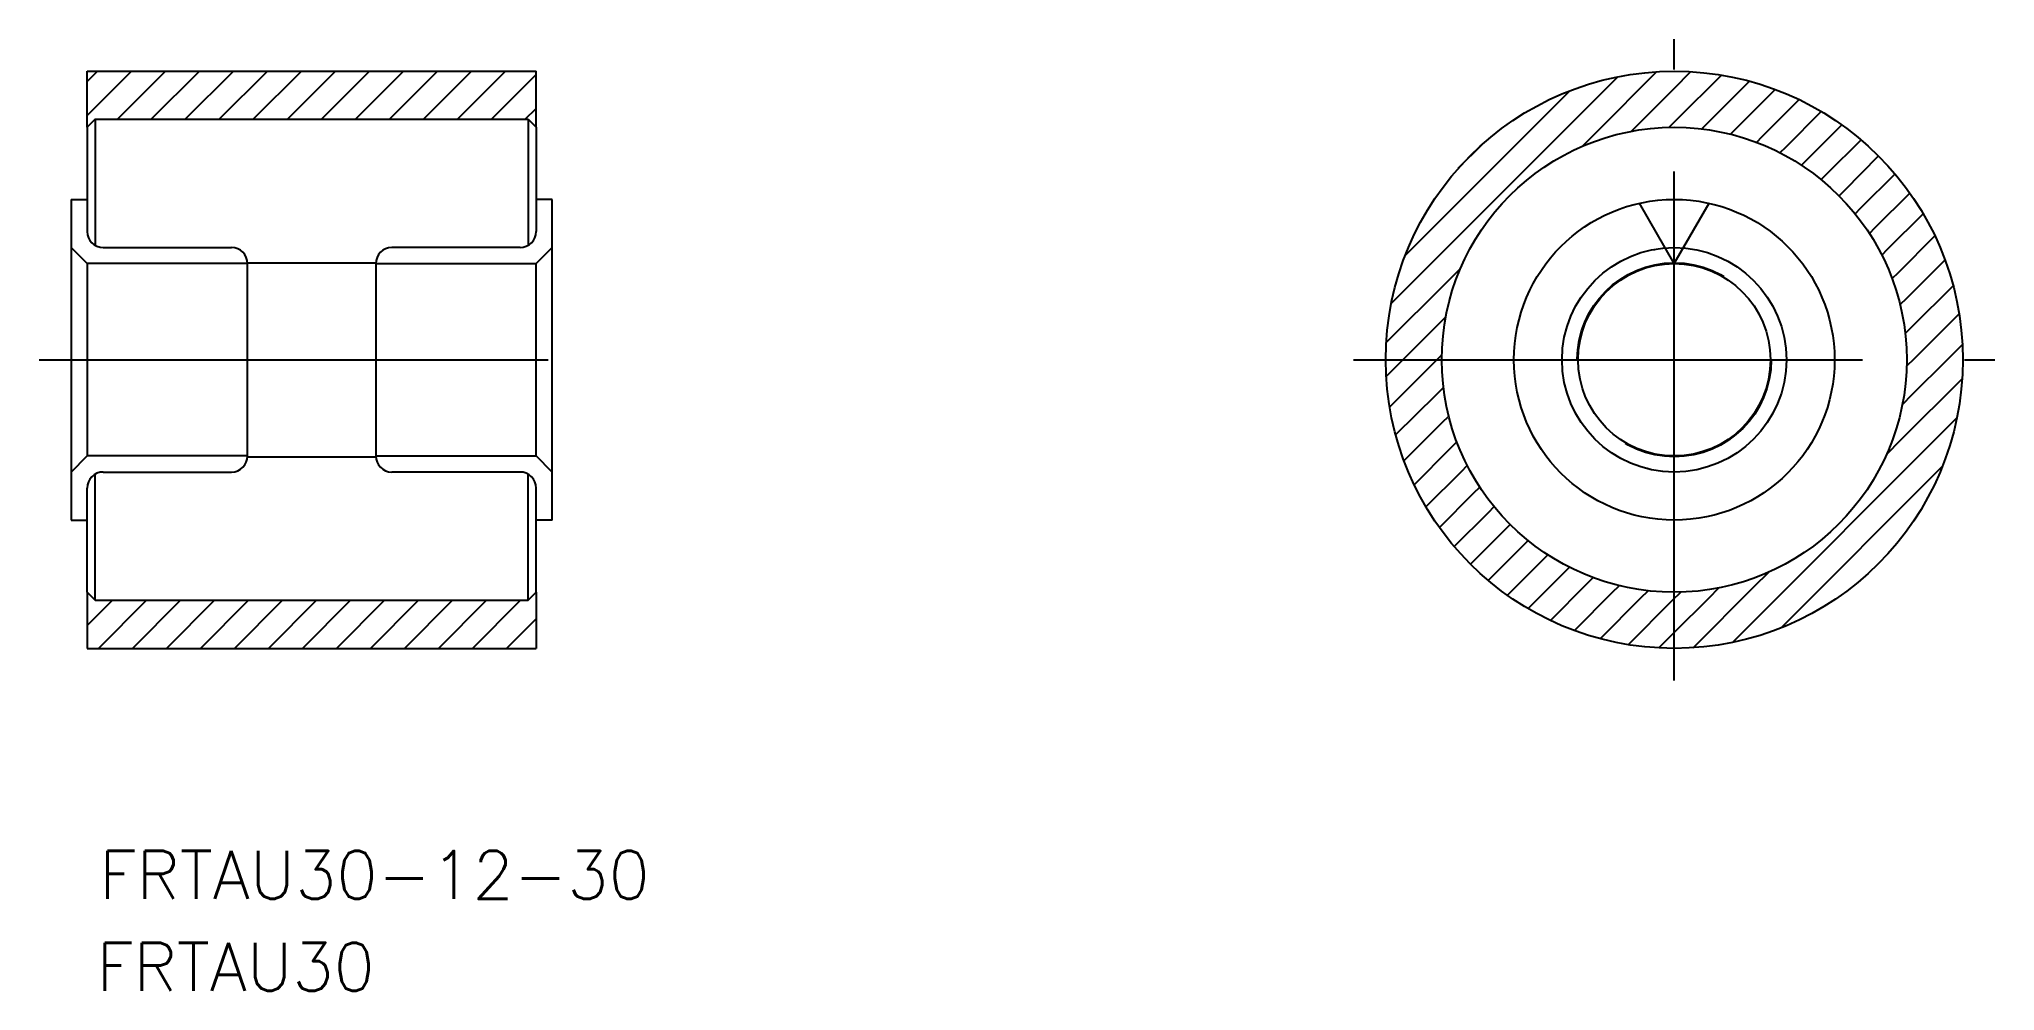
# Model space of a CAD drawing. Extents: x -2 to 120, y -39 to 20.
import ezdxf

# ---------------------------------------------------------------- set-up
doc = ezdxf.new("R2010")
doc.units = 0
doc.linetypes.add('CENTER', pattern=[50.8, 31.75, -6.35, 6.35, -6.35])
doc.linetypes.add('DASHED', pattern=[19.05, 12.7, -6.35])
doc.layers.get('0').update_dxf_attribs({"linetype": 'CONTINUOUS'})
doc.layers.add('CENTER', color=1, linetype='CENTER')
doc.styles.get("Standard").update_dxf_attribs({"font": 'txt.shx', "height": 3, "bigfont": 'bigfont.shx'})

# ---------------------------------------------------------------- blocks, each defined once
blk = doc.blocks.new('*U11')
at = {"color": 7, "linetype": 'CONTINUOUS'}
blk.add_text('FRTAU30-12-30', height=3, dxfattribs=at).set_placement((1.76, -33.63))
blk = doc.blocks.new('*U12')
at = {"color": 7, "linetype": 'CONTINUOUS'}
blk.add_text('FRTAU30', height=3, dxfattribs=at).set_placement((1.58, -39.36))

msp = doc.modelspace()

# ---------------------------------------------------------------- linework, layer by layer
at = {"color": 7, "linetype": 'CONTINUOUS'}
for p, q in [((1, 18), (29, 18)), ((1, 14.5), (1, 18)), ((29, 14.5), (29, 18)), ((1.5, 15), (1, 14.5)), ((1.5, 15), (28.5, 15)), ((1.5, 15), (1.5, 7.13)), ((28.5, 15), (29, 14.5)), ((28.5, 15), (28.5, 7.13)), ((1, 14.5), (1, 8)), ((29, 14.5), (29, 8)), ((0, 10), (1, 10)), ((0, 10), (0, -10)), ((30, 10), (29, 10)), ((30, -10), (30, 10)), ((100, 6), (97.83, 9.76)), ((100, 6), (102.17, 9.76)), ((0, 7), (1, 6)), ((2, 7), (10, 7)), ((28, 7), (20, 7)), ((30, 7), (29, 6)), ((11, 6), (1, 6)), ((1, 6), (1, -6)), ((11, 6.05), (19, 6.05)), ((11, -6), (11, 6)), ((19, 6), (19, -6)), ((19, 6), (29, 6)), ((29, -6), (29, 6)), ((0, -7), (1, -6)), ((11, -6), (1, -6)), ((11, -6.05), (19, -6.05)), ((19, -6), (29, -6)), ((30, -7), (29, -6)), ((1.5, -15), (1.5, -7.13)), ((2, -7), (10, -7)), ((28, -7), (20, -7)), ((28.5, -15), (28.5, -7.13)), ((1, -14.5), (1, -8)), ((29, -14.5), (29, -8)), ((0, -10), (1, -10)), ((30, -10), (29, -10)), ((1, -14.5), (1.5, -15)), ((1, -14.5), (1, -18)), ((28.5, -15), (29, -14.5)), ((29, -14.5), (29, -18)), ((1.5, -15), (28.5, -15)), ((99.04, -17.97), (100, -17.02)), ((1, -18), (29, -18))]:
    msp.add_line(p, q, dxfattribs=at)
at = {"color": 3, "linetype": 'CONTINUOUS'}
for p, q in [((1, 17.36), (1.64, 18)), ((1, 15.24), (3.76, 18)), ((2.88, 15), (5.88, 18)), ((5, 15), (8, 18)), ((7.12, 15), (10.12, 18)), ((9.24, 15), (12.24, 18)), ((11.36, 15), (14.36, 18)), ((13.49, 15), (16.49, 18)), ((15.61, 15), (18.61, 18)), ((17.73, 15), (20.73, 18)), ((19.85, 15), (22.85, 18)), ((21.97, 15), (24.97, 18)), ((24.09, 15), (27.09, 18)), ((26.21, 15), (29, 17.79)), ((90.11, 11.28), (96.49, 17.65)), ((95.15, 14.19), (98.92, 17.97)), ((100, 16.93), (101.04, 17.97)), ((100.19, 15), (102.95, 17.76)), ((102.16, 14.84), (104.69, 17.38)), ((83.22, 6.51), (93.49, 16.78)), ((97.93, 14.86), (100, 16.93)), ((103.92, 14.48), (106.3, 16.86)), ((105.51, 13.95), (107.79, 16.23)), ((28.33, 15), (29, 15.67)), ((97.33, 14.25), (97.93, 14.86)), ((99.69, 14.5), (100.19, 15)), ((101.72, 14.4), (102.16, 14.84)), ((106.97, 13.28), (109.17, 15.49)), ((108.3, 12.5), (110.46, 14.65)), ((86.53, 11.95), (88.05, 13.47)), ((94.28, 13.32), (95.15, 14.19)), ((103.51, 14.07), (103.92, 14.48)), ((105.12, 13.56), (105.51, 13.95)), ((109.52, 11.59), (111.65, 13.72)), ((106.59, 12.91), (106.97, 13.28)), ((107.94, 12.13), (108.3, 12.5)), ((110.63, 10.58), (112.75, 12.71)), ((88.72, 9.89), (90.11, 11.28)), ((109.16, 11.24), (109.52, 11.59)), ((111.63, 9.47), (113.77, 11.6)), ((82.35, 3.51), (88.72, 9.89)), ((110.28, 10.23), (110.63, 10.58)), ((112.53, 8.24), (114.69, 10.4)), ((111.28, 9.11), (111.63, 9.47)), ((113.32, 6.91), (115.52, 9.11)), ((112.17, 7.88), (112.53, 8.24)), ((113.98, 5.45), (116.26, 7.73)), ((112.94, 6.53), (113.32, 6.91)), ((114.5, 3.85), (116.89, 6.23)), ((85.81, 4.85), (86.68, 5.72)), ((113.59, 5.06), (113.98, 5.45)), ((82.03, 1.08), (85.81, 4.85)), ((114.09, 3.44), (114.5, 3.85)), ((114.85, 2.08), (117.4, 4.62)), ((85.14, 2.07), (85.75, 2.67)), ((115, 0.1), (117.77, 2.87)), ((83.07, 0), (85.14, 2.07)), ((114.41, 1.63), (114.85, 2.08)), ((82.03, -1.04), (83.07, 0)), ((85, -0.19), (85.5, 0.31)), ((114.49, -0.4), (115, 0.1)), ((114.84, -2.17), (117.02, 0)), ((117.02, 0), (117.97, 0.96)), ((82.24, -2.95), (85, -0.19)), ((114.14, -4.99), (117.96, -1.18)), ((82.62, -4.69), (85.16, -2.16)), ((85.16, -2.16), (85.6, -1.72)), ((114.23, -2.79), (114.84, -2.17)), ((85.52, -3.92), (85.93, -3.51)), ((103.63, -17.63), (117.63, -3.63)), ((83.14, -6.3), (85.52, -3.92)), ((83.77, -7.79), (86.05, -5.51)), ((86.05, -5.51), (86.44, -5.12)), ((113.25, -5.89), (114.14, -4.99)), ((84.51, -9.17), (86.72, -6.97)), ((86.72, -6.97), (87.09, -6.59)), ((106.66, -16.72), (116.72, -6.66)), ((85.35, -10.46), (87.5, -8.3)), ((87.5, -8.3), (87.87, -7.94)), ((86.28, -11.65), (88.41, -9.52)), ((88.41, -9.52), (88.76, -9.16)), ((87.29, -12.75), (89.42, -10.63)), ((89.42, -10.63), (89.77, -10.28)), ((88.4, -13.77), (90.53, -11.63)), ((90.53, -11.63), (90.89, -11.28)), ((91.76, -12.53), (92.12, -12.17)), ((89.6, -14.69), (91.76, -12.53)), ((90.89, -15.52), (93.09, -13.32)), ((93.09, -13.32), (93.47, -12.94)), ((104.99, -14.14), (105.89, -13.25)), ((92.27, -16.26), (94.55, -13.98)), ((93.77, -16.89), (96.15, -14.5)), ((94.55, -13.98), (94.94, -13.59)), ((96.15, -14.5), (96.56, -14.09)), ((97.92, -14.85), (98.37, -14.41)), ((99.9, -15), (100.4, -14.49)), ((101.18, -17.96), (104.99, -14.14)), ((102.17, -14.84), (102.79, -14.23)), ((1, -16.58), (2.58, -15)), ((1.7, -18), (4.7, -15)), ((3.82, -18), (6.82, -15)), ((5.94, -18), (8.94, -15)), ((8.06, -18), (11.06, -15)), ((10.18, -18), (13.18, -15)), ((12.31, -18), (15.31, -15)), ((14.43, -18), (17.43, -15)), ((16.55, -18), (19.55, -15)), ((18.67, -18), (21.67, -15)), ((20.79, -18), (23.79, -15)), ((22.91, -18), (25.91, -15)), ((25.03, -18), (28.03, -15)), ((95.38, -17.4), (97.92, -14.85)), ((97.13, -17.77), (99.9, -15)), ((100, -17.02), (102.17, -14.84)), ((27.15, -18), (29, -16.15))]:
    msp.add_line(p, q, dxfattribs=at)
at = {"color": 7, "linetype": 'CONTINUOUS'}
for radius in [18, 14.5, 10, 7, 6]:
    msp.add_circle((100, 0), radius, dxfattribs=at)
at = {"color": 3, "linetype": 'DASHED'}
for radius in [7, 7, 6.05]:
    msp.add_circle((100, 0), radius, dxfattribs=at)
at = {"color": 7, "linetype": 'CONTINUOUS'}
for centre, start, end in [((2, 8), 180, 270), ((28, 8), 270, 0), ((10, 6), 0, 90), ((20, 6), 90, 180), ((10, -6), 270, 0), ((20, -6), 180, 270), ((2, -8), 90, 180), ((28, -8), 0, 90)]:
    msp.add_arc(centre, 1, start, end, dxfattribs=at)
at = {"layer": 'CENTER', "color": 1, "linetype": 'CENTER'}
for p, q in [((100, -20), (100, 20)), ((-2, 0), (32, 0)), ((80, 0), (120, 0))]:
    msp.add_line(p, q, dxfattribs=at)

# ---------------------------------------------------------------- block references
at = {"color": 7, "linetype": 'CONTINUOUS'}
for name in ['*U11', '*U12']:
    msp.add_blockref(name, (0, 0), dxfattribs=at)

doc.saveas('drawing.dxf')
